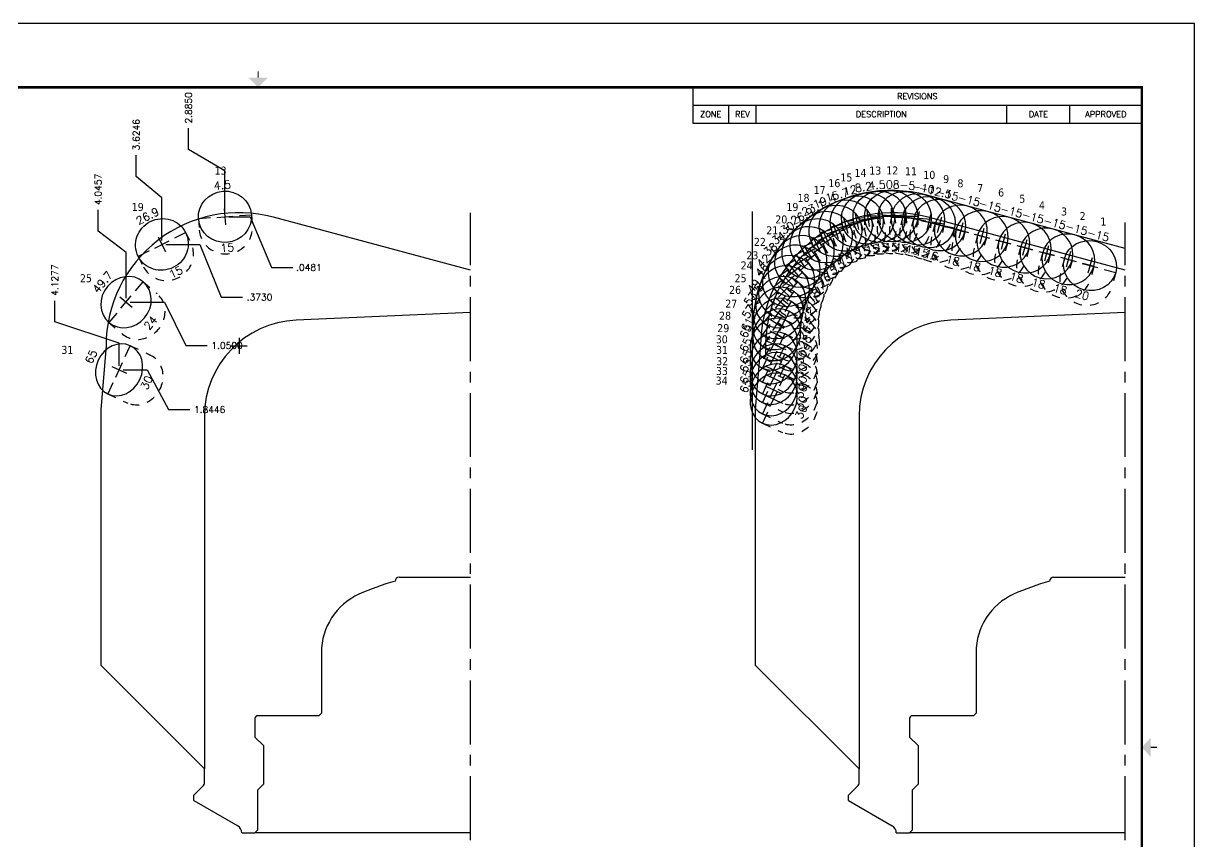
# Model space of a CAD drawing. Extents: x 25.7 to 69.7, y 0 to 17.
# Drawn here: x 55.9 to 69.66, y 7.39 to 17 of the extents above; entities that cross this region are included whole.
import ezdxf
from ezdxf.enums import TextEntityAlignment as Align

# ---------------------------------------------------------------- set-up
doc = ezdxf.new("R2010")
doc.units = 0
doc.header["$MEASUREMENT"] = 0
doc.linetypes.add('CENTER2', pattern=[1.125, 0.75, -0.125, 0.125, -0.125])
doc.linetypes.add('HIDDEN2', pattern=[0.1875, 0.125, -0.0625])
doc.layers.get('0').update_dxf_attribs({"linetype": 'CONTINUOUS'})
for name, color, linetype, true_color in [('Blade_1', 30, 'CONTINUOUS', 0xff7f00), ('Blade_2', 7, 'CONTINUOUS', 0xcccc00), ('Blade_3', 7, 'CONTINUOUS', 0x00cc00), ('Blade_4', 7, 'CONTINUOUS', 0x00cccc), ('Blade_5', 7, 'CONTINUOUS', 0x0066cc), ('Blade_6', 190, 'CONTINUOUS', 0x7f00ff)]:
    doc.layers.add(name, color=color, linetype=linetype, true_color=true_color)
for name, color, linetype in [('CLine', 5, 'CENTER2'), ('Text', 3, 'CONTINUOUS'), ('Title Block', 7, 'CONTINUOUS')]:
    doc.layers.add(name, color=color, linetype=linetype)
doc.styles.add('Block', font='tahoma.ttf')
doc.styles.add('RomanS', font='romans')
doc.dimstyles.get("Standard").update_dxf_attribs({"dimtxt": 0.078125, "dimasz": 0.125, "dimexe": 0.046875, "dimexo": 0.046875, "dimgap": 0.046875, "dimtad": 0, "dimtih": 1, "dimtoh": 1, "dimdec": 4, "dimzin": 4, "dimdsep": 46, "dimtxsty": 'RomanS', "dimcen": 0.09375, "dimclre": 9, "dimazin": 1, "dimtfac": 1, "dimtdec": 4, "dimtofl": 0, "dimtmove": 0, "dimatfit": 1, "dimfxl": 1, "dimtolj": 1, "dimtzin": 0, "dimarcsym": 0})

# ---------------------------------------------------------------- blocks, each defined once
blk = doc.blocks.new('CMark')
at = {"layer": 'CLine'}
for p, q in [((-0.094, 0), (0.094, 0)), ((0, 0.094), (0, -0.094))]:
    blk.add_line(p, q, dxfattribs=at)
blk = doc.blocks.new('1613@20')
for p, q in [((-0.17, 0), (-0.312, 0)), ((0.171, 0), (0.312, 0))]:
    blk.add_line(p, q)
at = {"color": 8, "linetype": 'HIDDEN2', "ltscale": 0.5}
blk.add_line((-0.312, 0), (-0.312, -0.178), dxfattribs=at)
at = {"color": 8, "linetype": 'HIDDEN2', "ltscale": 0.5, "flags": 128}
blk.add_lwpolyline([(0.312, 0), (0.312, -0.178)], dxfattribs=at)
blk.add_ellipse((0, 0), major_axis=(-0.312, 0), ratio=0.939693, start_param=-3.141592653589793, end_param=3.141592653589793)
at = {"color": 8, "linetype": 'HIDDEN2', "ltscale": 0.5}
blk.add_ellipse((0, -0.178), major_axis=(-0.312, 0), ratio=0.939693, start_param=0, end_param=3.141593, dxfattribs=at)
blk.add_blockref('CMark', (0, 0))
at = {"style": 'RomanS'}
blk.add_text('20', height=0.094, dxfattribs=at).set_placement((0, -0.356), align=Align.MIDDLE_CENTER)
blk.add_attdef('ANG', text='', height=0.094, dxfattribs=at).set_placement((0, 0.298), align=Align.BOTTOM_CENTER)
blk = doc.blocks.new('1613@15')
for p, q in [((-0.17, 0), (-0.312, 0)), ((0.171, 0), (0.312, 0))]:
    blk.add_line(p, q)
at = {"color": 8, "linetype": 'HIDDEN2', "ltscale": 0.5}
blk.add_line((-0.312, 0), (-0.312, -0.135), dxfattribs=at)
at = {"color": 8, "linetype": 'HIDDEN2', "ltscale": 0.5, "flags": 128}
blk.add_lwpolyline([(0.312, 0), (0.312, -0.135)], dxfattribs=at)
blk.add_ellipse((0, 0), major_axis=(-0.312, 0), ratio=0.965926, start_param=-3.141592653589793, end_param=3.141592653589793)
at = {"color": 8, "linetype": 'HIDDEN2', "ltscale": 0.5}
blk.add_ellipse((0, -0.135), major_axis=(-0.312, 0), ratio=0.965926, start_param=0, end_param=3.141593, dxfattribs=at)
blk.add_blockref('CMark', (0, 0))
at = {"style": 'RomanS'}
blk.add_text('15', height=0.094, dxfattribs=at).set_placement((0, -0.364), align=Align.MIDDLE_CENTER)
blk.add_attdef('ANG', text='', height=0.094, dxfattribs=at).set_placement((0, 0.298), align=Align.BOTTOM_CENTER)
blk = doc.blocks.new('1613@22')
for p, q in [((-0.17, 0), (-0.313, 0)), ((0.171, 0), (0.312, 0))]:
    blk.add_line(p, q)
at = {"color": 8, "linetype": 'HIDDEN2', "ltscale": 0.5}
blk.add_line((-0.313, 0), (-0.313, -0.195), dxfattribs=at)
at = {"color": 8, "linetype": 'HIDDEN2', "ltscale": 0.5, "flags": 128}
blk.add_lwpolyline([(0.312, 0), (0.312, -0.195)], dxfattribs=at)
blk.add_ellipse((0, 0), major_axis=(-0.312, 0), ratio=0.927168, start_param=3.141593, end_param=9.424778)
at = {"color": 8, "linetype": 'HIDDEN2', "ltscale": 0.5}
blk.add_ellipse((0, -0.195), major_axis=(-0.312, 0), ratio=0.927168, start_param=0, end_param=3.141593, dxfattribs=at)
blk.add_blockref('CMark', (0, 0))
at = {"style": 'RomanS'}
blk.add_text('22', height=0.094, dxfattribs=at).set_placement((0.003, -0.376), align=Align.MIDDLE_CENTER)
blk.add_attdef('ANG', text='', height=0.094, dxfattribs=at).set_placement((0, 0.287), align=Align.BOTTOM_CENTER)
blk = doc.blocks.new('1613@30')
for p, q in [((-0.17, 0), (-0.312, 0)), ((0.171, 0), (0.312, 0))]:
    blk.add_line(p, q)
at = {"color": 8, "linetype": 'HIDDEN2', "ltscale": 0.5}
blk.add_line((-0.312, 0), (-0.312, -0.26), dxfattribs=at)
at = {"color": 8, "linetype": 'HIDDEN2', "ltscale": 0.5, "flags": 128}
blk.add_lwpolyline([(0.312, 0), (0.312, -0.26)], dxfattribs=at)
at = {"extrusion": (0, 0, -1)}
blk.add_ellipse((0, 0), major_axis=(-0.312, 0), ratio=0.866025, start_param=-3.141592653589793, end_param=3.141592653589793, dxfattribs=at)
at = {"color": 8, "linetype": 'HIDDEN2', "ltscale": 0.5, "extrusion": (0, 0, -1)}
blk.add_ellipse((0, -0.26), major_axis=(-0.312, 0), ratio=0.866025, start_param=3.068877, end_param=6.355901, dxfattribs=at)
blk.add_blockref('CMark', (0, 0))
at = {"style": 'RomanS'}
blk.add_text('30', height=0.094, dxfattribs=at).set_placement((0, -0.356), align=Align.MIDDLE_CENTER)
blk.add_attdef('ANG', text='', height=0.094, dxfattribs=at).set_placement((0, 0.287), align=Align.BOTTOM_CENTER)
blk = doc.blocks.new('1613@16')
for p, q in [((-0.17, 0), (-0.312, 0)), ((0.171, 0), (0.312, 0))]:
    blk.add_line(p, q)
at = {"color": 8, "linetype": 'HIDDEN2', "ltscale": 0.5}
blk.add_line((-0.312, 0), (-0.312, -0.143), dxfattribs=at)
at = {"color": 8, "linetype": 'HIDDEN2', "ltscale": 0.5, "flags": 128}
blk.add_lwpolyline([(0.312, 0), (0.312, -0.143)], dxfattribs=at)
at = {"extrusion": (0, 0, -1)}
blk.add_ellipse((0, 0), major_axis=(-0.312, 0), ratio=0.961248, start_param=-3.141592653589793, end_param=3.141592653589793, dxfattribs=at)
at = {"color": 8, "linetype": 'HIDDEN2', "ltscale": 0.5}
blk.add_ellipse((0, -0.143), major_axis=(0.312, 0), ratio=0.953717, start_param=3.141593, end_param=6.283185, dxfattribs=at)
blk.add_blockref('CMark', (0, 0))
at = {"style": 'RomanS'}
blk.add_text('16', height=0.094, dxfattribs=at).set_placement((0, -0.364), align=Align.MIDDLE_CENTER)
blk.add_attdef('ANG', text='', height=0.094, dxfattribs=at).set_placement((0, 0.298), align=Align.BOTTOM_CENTER)
blk = doc.blocks.new('1613@26')
for p, q in [((-0.17, 0), (-0.313, 0)), ((0.171, 0), (0.312, 0))]:
    blk.add_line(p, q)
at = {"color": 8, "linetype": 'HIDDEN2', "ltscale": 0.5}
blk.add_line((-0.313, 0), (-0.313, -0.228), dxfattribs=at)
at = {"color": 8, "linetype": 'HIDDEN2', "ltscale": 0.5, "flags": 128}
blk.add_lwpolyline([(0.312, 0), (0.312, -0.228)], dxfattribs=at)
blk.add_ellipse((0, 0), major_axis=(-0.312, 0), ratio=0.898784, start_param=3.141593, end_param=9.424778)
at = {"color": 8, "linetype": 'HIDDEN2', "ltscale": 0.5}
blk.add_ellipse((0, -0.228), major_axis=(-0.312, 0), ratio=0.898784, start_param=0, end_param=3.141593, dxfattribs=at)
blk.add_blockref('CMark', (0, 0))
at = {"style": 'RomanS'}
blk.add_text('26', height=0.094, dxfattribs=at).set_placement((0, -0.381), align=Align.MIDDLE_CENTER)
blk.add_attdef('ANG', text='', height=0.094, dxfattribs=at).set_placement((0, 0.287), align=Align.BOTTOM_CENTER)
blk = doc.blocks.new('1613@17')
for p, q in [((-0.17, 0), (-0.313, 0)), ((0.171, 0), (0.312, 0))]:
    blk.add_line(p, q)
at = {"color": 8, "linetype": 'HIDDEN2', "ltscale": 0.5}
blk.add_line((-0.313, 0), (-0.313, -0.152), dxfattribs=at)
at = {"color": 8, "linetype": 'HIDDEN2', "ltscale": 0.5, "flags": 128}
blk.add_lwpolyline([(0.312, 0), (0.312, -0.152)], dxfattribs=at)
blk.add_ellipse((0, 0), major_axis=(-0.312, 0), ratio=0.95632, start_param=3.141593, end_param=9.424778)
at = {"color": 8, "linetype": 'HIDDEN2', "ltscale": 0.5}
blk.add_ellipse((0, -0.152), major_axis=(-0.312, 0), ratio=0.95632, start_param=0, end_param=3.141593, dxfattribs=at)
blk.add_blockref('CMark', (0, 0))
at = {"style": 'RomanS'}
blk.add_text('17', height=0.094, dxfattribs=at).set_placement((0.001, -0.373), align=Align.MIDDLE_CENTER)
blk.add_attdef('ANG', text='', height=0.094, dxfattribs=at).set_placement((0, 0.298), align=Align.BOTTOM_CENTER)
blk = doc.blocks.new('1613@28')
for p, q in [((-0.17, 0), (-0.313, 0)), ((0.171, 0), (0.312, 0))]:
    blk.add_line(p, q)
at = {"color": 8, "linetype": 'HIDDEN2', "ltscale": 0.5}
blk.add_line((-0.313, 0), (-0.313, -0.244), dxfattribs=at)
at = {"color": 8, "linetype": 'HIDDEN2', "ltscale": 0.5, "flags": 128}
blk.add_lwpolyline([(0.312, 0), (0.312, -0.244)], dxfattribs=at)
blk.add_ellipse((0, 0), major_axis=(-0.312, 0), ratio=0.882944, start_param=3.141593, end_param=9.424778)
at = {"color": 8, "linetype": 'HIDDEN2', "ltscale": 0.5}
blk.add_ellipse((0, -0.244), major_axis=(-0.312, 0), ratio=0.882944, start_param=0, end_param=3.141593, dxfattribs=at)
blk.add_blockref('CMark', (0, 0))
at = {"style": 'RomanS'}
blk.add_text('28', height=0.094, dxfattribs=at).set_placement((0, -0.389), align=Align.MIDDLE_CENTER)
blk.add_attdef('ANG', text='', height=0.094, dxfattribs=at).set_placement((0, 0.287), align=Align.BOTTOM_CENTER)
blk = doc.blocks.new('1613@18')
for p, q in [((-0.17, 0), (-0.312, 0)), ((0.171, 0), (0.312, 0))]:
    blk.add_line(p, q)
at = {"color": 8, "linetype": 'HIDDEN2', "ltscale": 0.5}
blk.add_line((-0.312, 0), (-0.312, -0.159), dxfattribs=at)
at = {"color": 8, "linetype": 'HIDDEN2', "ltscale": 0.5, "flags": 128}
blk.add_lwpolyline([(0.312, 0), (0.312, -0.159)], dxfattribs=at)
at = {"extrusion": (0, 0, -1)}
blk.add_ellipse((0, 0), major_axis=(-0.312, 0), ratio=0.95104, start_param=-3.141592653589793, end_param=3.141592653589793, dxfattribs=at)
at = {"color": 8, "linetype": 'HIDDEN2', "ltscale": 0.5}
blk.add_ellipse((0, -0.161), major_axis=(0.312, 0), ratio=0.953717, start_param=3.141593, end_param=6.283185, dxfattribs=at)
blk.add_blockref('CMark', (0, 0))
at = {"style": 'RomanS'}
blk.add_text('18', height=0.094, dxfattribs=at).set_placement((0, -0.364), align=Align.MIDDLE_CENTER)
blk.add_attdef('ANG', text='', height=0.094, dxfattribs=at).set_placement((0, 0.298), align=Align.BOTTOM_CENTER)
blk = doc.blocks.new('1613@29')
for p, q in [((-0.17, 0), (-0.313, 0)), ((0.171, 0), (0.312, 0))]:
    blk.add_line(p, q)
at = {"color": 8, "linetype": 'HIDDEN2', "ltscale": 0.5}
blk.add_line((-0.313, 0), (-0.313, -0.252), dxfattribs=at)
at = {"color": 8, "linetype": 'HIDDEN2', "ltscale": 0.5, "flags": 128}
blk.add_lwpolyline([(0.312, 0), (0.312, -0.252)], dxfattribs=at)
blk.add_ellipse((0, 0), major_axis=(-0.312, 0), ratio=0.874624, start_param=3.141593, end_param=9.424778)
at = {"color": 8, "linetype": 'HIDDEN2', "ltscale": 0.5}
blk.add_ellipse((0, -0.252), major_axis=(-0.312, 0), ratio=0.874624, start_param=0, end_param=3.141593, dxfattribs=at)
blk.add_blockref('CMark', (0, 0))
at = {"style": 'RomanS'}
blk.add_text('29', height=0.094, dxfattribs=at).set_placement((0.006, -0.395), align=Align.MIDDLE_CENTER)
blk.add_attdef('ANG', text='', height=0.094, dxfattribs=at).set_placement((0, 0.287), align=Align.BOTTOM_CENTER)
blk = doc.blocks.new('1613@24')
for p, q in [((-0.17, 0), (-0.313, 0)), ((0.171, 0), (0.312, 0))]:
    blk.add_line(p, q)
at = {"color": 8, "linetype": 'HIDDEN2', "ltscale": 0.5}
blk.add_line((-0.313, 0), (-0.313, -0.212), dxfattribs=at)
at = {"color": 8, "linetype": 'HIDDEN2', "ltscale": 0.5, "flags": 128}
blk.add_lwpolyline([(0.312, 0), (0.312, -0.212)], dxfattribs=at)
blk.add_ellipse((0, 0), major_axis=(-0.312, 0), ratio=0.913536, start_param=3.141593, end_param=9.424778)
at = {"color": 8, "linetype": 'HIDDEN2', "ltscale": 0.5}
blk.add_ellipse((0, -0.212), major_axis=(-0.312, 0), ratio=0.910656, start_param=0, end_param=3.141593, dxfattribs=at)
blk.add_blockref('CMark', (0, 0))
at = {"style": 'RomanS'}
blk.add_text('24', height=0.094, dxfattribs=at).set_placement((0, -0.376), align=Align.MIDDLE_CENTER)
blk.add_attdef('ANG', text='', height=0.094, dxfattribs=at).set_placement((0, 0.287), align=Align.BOTTOM_CENTER)
blk = doc.blocks.new('*D476')
at = {"layer": 'Blade_6', "color": 9, "linetype": 'ByBlock', "lineweight": -2, "transparency": 16777216}
for p, q in [((57.838, 15.519), (57.838, 15.769)), ((58.264, 15.269), (57.838, 15.519)), ((58.264, 14.777), (58.264, 15.269))]:
    blk.add_line(p, q, dxfattribs=at)
at = {"layer": 'Blade_6', "color": 0, "linetype": 'ByBlock', "transparency": 16777216, "insert": (57.838, 16.009), "char_height": 0.0781, "attachment_point": 5, "rotation": 90, "style": 'RomanS'}
blk.add_mtext('\\A1;2.8850', dxfattribs=at)
blk = doc.blocks.new('*D477')
at = {"layer": 'Blade_6', "color": 9, "linetype": 'ByBlock', "lineweight": -2, "transparency": 16777216}
for p, q in [((57.223, 15.203), (57.223, 15.453)), ((57.524, 14.953), (57.223, 15.203)), ((57.524, 14.452), (57.524, 14.953))]:
    blk.add_line(p, q, dxfattribs=at)
at = {"layer": 'Blade_6', "color": 0, "linetype": 'ByBlock', "transparency": 16777216, "insert": (57.223, 15.693), "char_height": 0.0781, "attachment_point": 5, "rotation": 90, "style": 'RomanS'}
blk.add_mtext('\\A1;3.6246', dxfattribs=at)
blk = doc.blocks.new('*D474')
at = {"layer": 'Blade_6', "color": 9, "linetype": 'ByBlock', "lineweight": -2, "transparency": 16777216}
for p, q in [((56.774, 14.56), (56.774, 14.81)), ((57.103, 14.31), (56.774, 14.56)), ((57.103, 13.775), (57.103, 14.31))]:
    blk.add_line(p, q, dxfattribs=at)
at = {"layer": 'Blade_6', "color": 0, "linetype": 'ByBlock', "transparency": 16777216, "insert": (56.774, 15.051), "char_height": 0.0781, "attachment_point": 5, "rotation": 90, "style": 'RomanS'}
blk.add_mtext('\\A1;4.0457', dxfattribs=at)
blk = doc.blocks.new('*D478')
at = {"layer": 'Blade_6', "color": 9, "linetype": 'ByBlock', "lineweight": -2, "transparency": 16777216}
for p, q in [((58.311, 14.73), (58.562, 14.73)), ((58.562, 14.73), (58.812, 14.135)), ((58.812, 14.135), (59.062, 14.135))]:
    blk.add_line(p, q, dxfattribs=at)
at = {"layer": 'Blade_6', "color": 0, "linetype": 'ByBlock', "transparency": 16777216, "insert": (59.252, 14.135), "char_height": 0.0781, "attachment_point": 5, "style": 'RomanS'}
blk.add_mtext('\\A1;.0481', dxfattribs=at)
blk = doc.blocks.new('*D479')
at = {"layer": 'Blade_6', "color": 9, "linetype": 'ByBlock', "lineweight": -2, "transparency": 16777216}
for p, q in [((57.571, 14.405), (57.971, 14.405)), ((57.971, 14.405), (58.221, 13.786)), ((58.221, 13.786), (58.471, 13.786))]:
    blk.add_line(p, q, dxfattribs=at)
at = {"layer": 'Blade_6', "color": 0, "linetype": 'ByBlock', "transparency": 16777216, "insert": (58.672, 13.786), "char_height": 0.0781, "attachment_point": 5, "style": 'RomanS'}
blk.add_mtext('\\A1;.3730', dxfattribs=at)
blk = doc.blocks.new('*D496')
at = {"layer": 'Blade_6', "color": 9, "linetype": 'ByBlock', "lineweight": -2, "transparency": 16777216}
for p, q in [((56.265, 13.495), (56.265, 13.745)), ((57.021, 13.245), (56.265, 13.495)), ((57.021, 12.98), (57.021, 13.245))]:
    blk.add_line(p, q, dxfattribs=at)
at = {"layer": 'Blade_6', "color": 0, "linetype": 'ByBlock', "transparency": 16777216, "insert": (56.265, 13.986), "char_height": 0.0781, "attachment_point": 5, "rotation": 90, "style": 'RomanS'}
blk.add_mtext('\\A1;4.1277', dxfattribs=at)
blk = doc.blocks.new('COT_cblock')
at = {"layer": 'Title Block'}
for p, q in [((16.107, 16.25), (16.107, 15.828)), ((16.107, 16.039), (21.38, 16.039)), ((16.528, 15.828), (16.528, 16.039)), ((16.849, 15.828), (16.849, 16.039)), ((19.794, 15.828), (19.794, 16.039)), ((20.536, 15.828), (20.536, 16.039)), ((16.107, 15.828), (21.38, 15.828))]:
    blk.add_line(p, q, dxfattribs=at)
at = {"layer": 'Title Block', "color": 8}
blk.add_lwpolyline([(0, 0), (22, 0), (22, 17), (0, 17)], close=True, dxfattribs=at)
at = {"layer": 'Title Block', "const_width": 0.015}
for points in [[(11, 16.438), (11, 16.363)], [(21.56, 8.5), (21.485, 8.5)]]:
    blk.add_lwpolyline(points, dxfattribs=at)
at = {"layer": 'Title Block', "const_width": 0.03}
blk.add_lwpolyline([(21.38, 16.25), (0.62, 16.25), (0.62, 0.75), (21.38, 0.75)], close=True, dxfattribs=at)
at = {"layer": 'Title Block'}
for points in [[(10.887, 16.363), (11.113, 16.363), (11, 16.25)], [(21.485, 8.387), (21.485, 8.613), (21.38, 8.5)]]:
    blk.add_solid(points, dxfattribs=at)
at = {"layer": 'Title Block', "style": 'RomanS'}
for s, height, p in [('REVISIONS', 0.0703, (18.743, 16.145)), ('ZONE', 0.0703, (16.317, 15.934)), ('REV', 0.0703, (16.689, 15.934)), ('DESCRIPTION', 0.07031, (18.321, 15.934)), ('DATE', 0.0703, (20.165, 15.934)), ('APPROVED', 0.0703, (20.958, 15.934))]:
    blk.add_text(s, height=height, dxfattribs=at).set_placement(p, align=Align.MIDDLE_CENTER)
at = {"layer": 'Title Block', "color": 1, "style": 'RomanS', "flags": 8}
for tag, p in [('FNAME', (0.37, 3.75)), ('REVDATE', (0.37, 2.25)), ('USER', (0.37, 0.75))]:
    blk.add_attdef(tag, text='', height=0.047, rotation=90, dxfattribs=at).set_placement(p, align=Align.BOTTOM_LEFT)
at = {"layer": 'Title Block', "color": 3, "style": 'RomanS', "flags": 8}
for tag, height, p in [('DRAWN', 0.11, (16.95, 1.984)), ('TITL1', 0.125, (19.587, 1.684)), ('TITL2', 0.094, (19.587, 1.514)), ('TITL3', 0.094, (19.587, 1.374))]:
    blk.add_attdef(tag, text='', height=height, dxfattribs=at).set_placement(p, align=Align.MIDDLE_CENTER)
for tag, p in [('DDATE', (16.606, 1.672)), ('CHECK', (16.606, 1.406)), ('MATRL', (16.606, 1.149)), ('PDATE', (16.606, 0.883)), ('SCALE', (18.146, 0.855)), ('SHEET', (20.255, 0.855))]:
    blk.add_attdef(tag, text='', height=0.094, dxfattribs=at).set_placement(p, align=Align.MIDDLE_LEFT)
for tag, p in [('FSCM#', (18.587, 1.121)), ('DWG#', (20.06, 1.121)), ('REV#', (21.22, 1.121))]:
    blk.add_attdef(tag, text='', height=0.094, dxfattribs=at).set_placement(p, align=Align.TOP_CENTER)

msp = doc.modelspace()

# ---------------------------------------------------------------- linework, layer by layer
for p, q in [((61.14905, 14.10481), (58.8347, 14.72493)), ((68.83872, 14.10481), (66.52437, 14.72493)), ((56.8678, 13.21567), (56.8053, 12.46567)), ((64.55747, 13.21567), (64.49497, 12.46567)), ((56.8053, 12.46567), (56.8053, 9.46567)), ((64.49497, 12.46567), (64.49497, 9.46567)), ((60.31011, 10.49692), (61.14905, 10.49692)), ((67.99978, 10.49692), (68.83872, 10.49692)), ((59.39905, 9.61517), (59.39905, 8.90317)), ((67.08872, 9.61517), (67.08872, 8.90317)), ((56.8053, 9.46567), (58.02405, 8.24692)), ((64.49497, 9.46567), (65.71372, 8.24692)), ((58.6178, 8.84067), (58.6178, 8.62192)), ((59.3678, 8.87192), (58.64905, 8.87192)), ((59.3678, 8.87192), (59.39905, 8.90317)), ((66.30747, 8.84067), (66.30747, 8.62192)), ((67.05747, 8.87192), (66.33872, 8.87192)), ((67.05747, 8.87192), (67.08872, 8.90317)), ((58.6178, 8.62192), (58.7167, 8.52302)), ((66.30747, 8.62192), (66.40637, 8.52302)), ((58.7167, 8.52302), (58.7167, 8.06707)), ((66.40637, 8.52302), (66.40637, 8.06707)), ((58.02405, 8.07625), (58.02405, 8.24692)), ((65.71372, 8.07625), (65.71372, 8.24692)), ((58.0149, 8.05416), (57.89905, 7.93831)), ((58.7167, 8.06707), (58.64655, 7.99692)), ((58.64655, 7.99692), (58.64655, 7.52817)), ((65.70456, 8.05416), (65.58872, 7.93831)), ((66.40637, 8.06707), (66.33622, 7.99692)), ((66.33622, 7.99692), (66.33622, 7.52817)), ((57.89905, 7.87581), (57.89905, 7.93831)), ((57.89905, 7.87581), (58.41467, 7.57811)), ((65.58872, 7.87581), (65.58872, 7.93831)), ((65.58872, 7.87581), (66.10434, 7.57811)), ((58.46155, 7.49692), (58.6153, 7.49692)), ((58.6153, 7.49692), (58.64655, 7.52817)), ((61.14905, 7.49692), (58.6153, 7.49692)), ((66.15122, 7.49692), (66.30497, 7.49692)), ((66.30497, 7.49692), (66.33622, 7.52817)), ((68.83872, 7.49692), (66.30497, 7.49692))]:
    msp.add_line(p, q)
at = {"linetype": 'ByBlock'}
msp.add_line((66.90822, 14.56457), (66.70692, 14.61858), dxfattribs=at)
at = {"linetype": 'ByBlock', "flags": 128}
for points in [[(66.40298, 14.69598, 0.05199125), (66.09217, 14.72242)], [(66.6567, 14.63206), (66.52098, 14.66847, 0.01989199), (66.4045, 14.69569, 0.01989199)], [(61.14905, 13.60481), (59.09998, 13.51534, 0.40149067), (58.02405, 12.39141), (58.02405, 8.24692)], [(68.83872, 13.60481), (66.78965, 13.51534, 0.40149067), (65.71372, 12.39141), (65.71372, 8.24692)]]:
    msp.add_lwpolyline(points, format="xyb", dxfattribs=at)
at = {"flags": 128}
msp.add_lwpolyline([(64.77245, 13.88367, 0.11556569), (64.61597, 13.21567), (64.61597, 13.08069)], format="xyb", dxfattribs=at)
for centre, radius, start, end in [((58.4303, 13.21567), 1.5625, 75, 180), ((66.11997, 13.21567), 1.5625, 75, 180), ((66.11997, 13.21567), 1.504, 94.691884, 122.021896), ((66.11997, 13.21567), 1.504, 91.113343, 91.124586), ((66.12078, 13.2187), 1.504, 73.233118, 73.236233), ((66.11997, 13.21567), 1.504, 122.021896, 153.631268), ((60.31011, 10.45003), 0.04689, 90, 180), ((67.99978, 10.45003), 0.04689, 90, 180), ((60.97382, 7.79806), 2.74552, 105, 114.412854), ((68.66348, 7.79806), 2.74552, 105, 114.412854), ((60.14905, 9.61517), 0.75, 114.412854, 180), ((67.83872, 9.61517), 0.75, 114.412854, 180), ((58.64905, 8.84067), 0.03125, 90, 180), ((66.33872, 8.84067), 0.03125, 90, 180), ((57.9928, 8.07625), 0.03125, 315, 0), ((65.68247, 8.07625), 0.03125, 315, 0), ((58.3678, 7.49692), 0.09375, 0, 60), ((66.05747, 7.49692), 0.09375, 0, 60)]:
    msp.add_arc(centre, radius, start, end)
at = {"layer": 'Blade_4', "linetype": 'ByBlock'}
msp.add_line((66.6567, 14.63206), (66.40518, 14.69954), dxfattribs=at)
at = {"layer": 'CLine'}
for p, q in [((61.14905, 7.41095), (61.14905, 14.77817)), ((68.83872, 7.41095), (68.83872, 14.66095))]:
    msp.add_line(p, q, dxfattribs=at)
at = {"layer": 'Text', "linetype": 'ByBlock'}
msp.add_line((68.83872, 14.35931), (66.5093, 14.98348), dxfattribs=at)
at = {"layer": 'Text', "color": 1, "linetype": 'ByBlock'}
msp.add_line((64.46372, 11.99529), (64.46372, 14.79146), dxfattribs=at)
at = {"layer": 'Text', "linetype": 'ByBlock'}
msp.add_arc((66.08872, 13.41385), 1.625, 75, 180, dxfattribs=at)

# ---------------------------------------------------------------- block references
msp.add_blockref('COT_cblock', (47.65517, 0))
at = {"layer": 'Blade_1'}
for name, p, rotation, values in [('1613@15', (66.09043, 14.73575), 0.08, {'ANG': '.08'}), ('1613@15', (65.32271, 14.49093), 23.09999999999999, {'ANG': '23.1'}), ('1613@18', (66.90931, 14.56861), 345, {'ANG': '-15'}), ('1613@18', (67.65891, 14.36776), 345, {'ANG': '-15'}), ('1613@20', (68.42744, 14.157), 345, {'ANG': '-15'}), ('1613@22', (64.83307, 13.85362), 46, {'ANG': '46'}), ('1613@30', (64.71103, 13.07277), 65, {'ANG': '65'})]:
    msp.add_blockref(name, p, dxfattribs=dict(at, rotation=rotation)).add_auto_attribs(values)
at = {"layer": 'Blade_2', "linetype": 'ByBlock'}
for name, p, rotation, values in [('1613@15', (66.24988, 14.7273), 355, {'ANG': '-5'}), ('1613@15', (65.43597, 14.56489), 19.4, {'ANG': '19.4'}), ('1613@20', (64.88569, 13.9761), 42.1, {'ANG': '42.1'}), ('1613@30', (64.71103, 13.23528), 65, {'ANG': '65'})]:
    msp.add_blockref(name, p, dxfattribs=dict(at, rotation=rotation)).add_auto_attribs(values)
at = {"layer": 'Blade_3', "linetype": 'ByBlock'}
for name, p, rotation, values in [('1613@15', (65.55756, 14.62647), 15.7, {'ANG': '15.7'}), ('1613@18', (64.95076, 14.0937), 38.3, {'ANG': '38.3'}), ('1613@29', (64.74754, 13.34448), 61.10000000000001, {'ANG': '61.1'}), ('1613@30', (64.71103, 12.58969), 65, {'ANG': '65'})]:
    msp.add_blockref(name, p, dxfattribs=dict(at, rotation=rotation)).add_auto_attribs(values)
at = {"layer": 'Blade_3'}
for name, p, rotation, values in [('1613@15', (66.40518, 14.69954), 350.0000000000001, {'ANG': '-10'}), ('1613@18', (67.15582, 14.50256), 345, {'ANG': '-15'}), ('1613@18', (67.91549, 14.29901), 345, {'ANG': '-15'})]:
    msp.add_blockref(name, p, dxfattribs=dict(at, rotation=rotation)).add_auto_attribs(values)
at = {"layer": 'Blade_4', "linetype": 'ByBlock'}
for name, p, rotation, values in [('1613@15', (65.68605, 14.67422), 12, {'ANG': '12'}), ('1613@15', (66.53094, 14.6658), 347.5, {'ANG': '-12.5'}), ('1613@17', (65.02901, 14.20705), 34.50000000000001, {'ANG': '34.5'}), ('1613@28', (64.75201, 13.47201), 57.3, {'ANG': '57.3'}), ('1613@30', (64.71103, 12.69906), 65, {'ANG': '65'})]:
    msp.add_blockref(name, p, dxfattribs=dict(at, rotation=rotation)).add_auto_attribs(values)
at = {"layer": 'Blade_5', "linetype": 'ByBlock'}
for name, p, rotation, values in [('1613@15', (65.81841, 14.70906), 8.2, {'ANG': '8.2'}), ('1613@16', (65.11452, 14.31068), 30.7, {'ANG': '30.7'}), ('1613@26', (64.76584, 13.60052), 53.5, {'ANG': '53.5'}), ('1613@30', (64.71103, 12.83257), 65, {'ANG': '65'})]:
    msp.add_blockref(name, p, dxfattribs=dict(at, rotation=rotation)).add_auto_attribs(values)
at = {"layer": 'Blade_5', "rotation": 345}
for name, p in [('1613@16', (66.65693, 14.63293)), ('1613@18', (67.40739, 14.43524)), ('1613@18', (68.17207, 14.23026))]:
    msp.add_blockref(name, p, dxfattribs=at).add_auto_attribs({'ANG': '-15'})
at = {"layer": 'Blade_6', "linetype": 'ByBlock'}
for name, p, rotation, values in [('1613@15', (58.26405, 14.73009), 4.500000000000004, {'ANG': '4.5'}), ('1613@15', (65.95372, 14.73009), 4.500000000000004, {'ANG': '4.5'}), ('1613@15', (57.52447, 14.40517), 26.9, {'ANG': '26.9'}), ('1613@15', (65.21414, 14.40517), 26.9, {'ANG': '26.9'}), ('1613@24', (57.10335, 13.72815), 49.7, {'ANG': '49.7'}), ('1613@24', (64.79302, 13.72815), 49.7, {'ANG': '49.7'}), ('1613@30', (57.02137, 12.93357), 65, {'ANG': '65'}), ('1613@30', (64.71103, 12.93357), 65, {'ANG': '65'})]:
    msp.add_blockref(name, p, dxfattribs=dict(at, rotation=rotation)).add_auto_attribs(values)
at = {"layer": 'Text', "linetype": 'ByBlock'}
msp.add_blockref('CMark', (58.4303, 13.21567), dxfattribs=at)

# ---------------------------------------------------------------- texts
at = {"layer": 'Blade_1', "style": 'Block'}
for s, p in [('12', (66.0332, 15.22689)), ('18', (64.99134, 14.90477)), ('7', (67.10165, 15.01913)), ('4', (67.82777, 14.81866)), ('1', (68.54934, 14.62692)), ('24', (64.32367, 14.1118)), ('30', (64.03083, 13.24466))]:
    msp.add_text(s, height=0.09375, dxfattribs=at).set_placement(p)
at = {"layer": 'Blade_2', "linetype": 'ByBlock', "style": 'Block'}
for s, p in [('11', (66.25258, 15.21713)), ('17', (65.18041, 14.99718)), ('23', (64.39017, 14.23008))]:
    msp.add_text(s, height=0.09375, dxfattribs=at).set_placement(p)
at = {"layer": 'Blade_2', "style": 'Block'}
msp.add_text('29', height=0.09375, dxfattribs=at).set_placement((64.04859, 13.37566))
at = {"layer": 'Blade_3', "linetype": 'ByBlock', "style": 'Block'}
for s, p in [('16', (65.35328, 15.07778)), ('22', (64.47827, 14.38769)), ('28', (64.06965, 13.52145))]:
    msp.add_text(s, height=0.09375, dxfattribs=at).set_placement(p)
at = {"layer": 'Blade_3', "style": 'Block'}
for s, p in [('10', (66.4688, 15.17479)), ('6', (67.34746, 14.9683)), ('3', (68.08657, 14.74536)), ('34', (64.02991, 12.75956))]:
    msp.add_text(s, height=0.09375, dxfattribs=at).set_placement(p)
at = {"layer": 'Blade_4', "linetype": 'ByBlock', "style": 'Block'}
for s, p in [('15', (65.49429, 15.14452)), ('9', (66.70207, 15.12688)), ('21', (64.62366, 14.52374)), ('27', (64.14183, 13.66313))]:
    msp.add_text(s, height=0.09375, dxfattribs=at).set_placement(p)
at = {"layer": 'Blade_4', "style": 'Block'}
msp.add_text('33', height=0.09375, dxfattribs=at).set_placement((64.03259, 12.87254))
at = {"layer": 'Blade_5', "linetype": 'ByBlock', "style": 'Block'}
for s, p in [('14', (65.65997, 15.19714)), ('20', (64.72999, 14.65209)), ('26', (64.18729, 13.82484))]:
    msp.add_text(s, height=0.09375, dxfattribs=at).set_placement(p)
at = {"layer": 'Blade_5', "style": 'Block'}
for s, p in [('8', (66.86997, 15.07559)), ('5', (67.59609, 14.8949)), ('2', (68.30525, 14.69161)), ('32', (64.03547, 12.98691))]:
    msp.add_text(s, height=0.09375, dxfattribs=at).set_placement(p)
at = {"layer": 'Blade_6', "linetype": 'ByBlock', "style": 'Block'}
for s, p in [('13', (58.14368, 15.22511)), ('13', (65.83335, 15.22511)), ('19', (57.17055, 14.79841)), ('19', (64.86022, 14.79841)), ('25', (56.56157, 13.96165)), ('25', (64.25124, 13.96165))]:
    msp.add_text(s, height=0.09375, dxfattribs=at).set_placement(p)
at = {"layer": 'Blade_6', "style": 'Block'}
for p in [(56.34349, 13.11993), (64.03316, 13.11993)]:
    msp.add_text('31', height=0.09375, dxfattribs=at).set_placement(p)

# ---------------------------------------------------------------- dimensions: what is measured, and where the dimension line sits
at = {"layer": 'Blade_6', "linetype": 'ByBlock'}
for feature_location, offset, dtype, picture, middle in [((58.26405, 14.73009), (-0.42643, 1.03896), 1, '*D476', (57.83762, 16.00937)), ((57.52447, 14.40517), (-0.30118, 1.04745), 1, '*D477', (57.22329, 15.69295)), ((57.10335, 13.72815), (-0.32899, 1.08218), 1, '*D474', (56.77436, 15.05066)), ((57.02137, 12.93357), (-0.75635, 0.81177), 1, '*D496', (56.26501, 13.98566)), ((57.52447, 14.40517), (0.94638, -0.61967), 0, '*D479', (58.67211, 13.78551)), ((58.26405, 14.73009), (0.79749, -0.5951), 0, '*D478', (59.25165, 14.13499))]:
    dim = msp.add_ordinate_dim(feature_location=feature_location, offset=offset, dtype=dtype, origin=(61.14905, 14.77817), dimstyle='Standard', dxfattribs=at)
    dim.commit()
    dim.dimension.update_dxf_attribs({"geometry": picture, "text_midpoint": middle})
for feature_location, offset in [((57.02137, 12.93357), (0.8294, -0.46797)), ((57.10335, 13.72815), (0.95164, -0.50937))]:
    msp.add_ordinate_dim(feature_location=feature_location, offset=offset, dtype=0, origin=(61.14905, 14.77817), dimstyle='Standard', dxfattribs=at).render()

doc.saveas('drawing.dxf')
